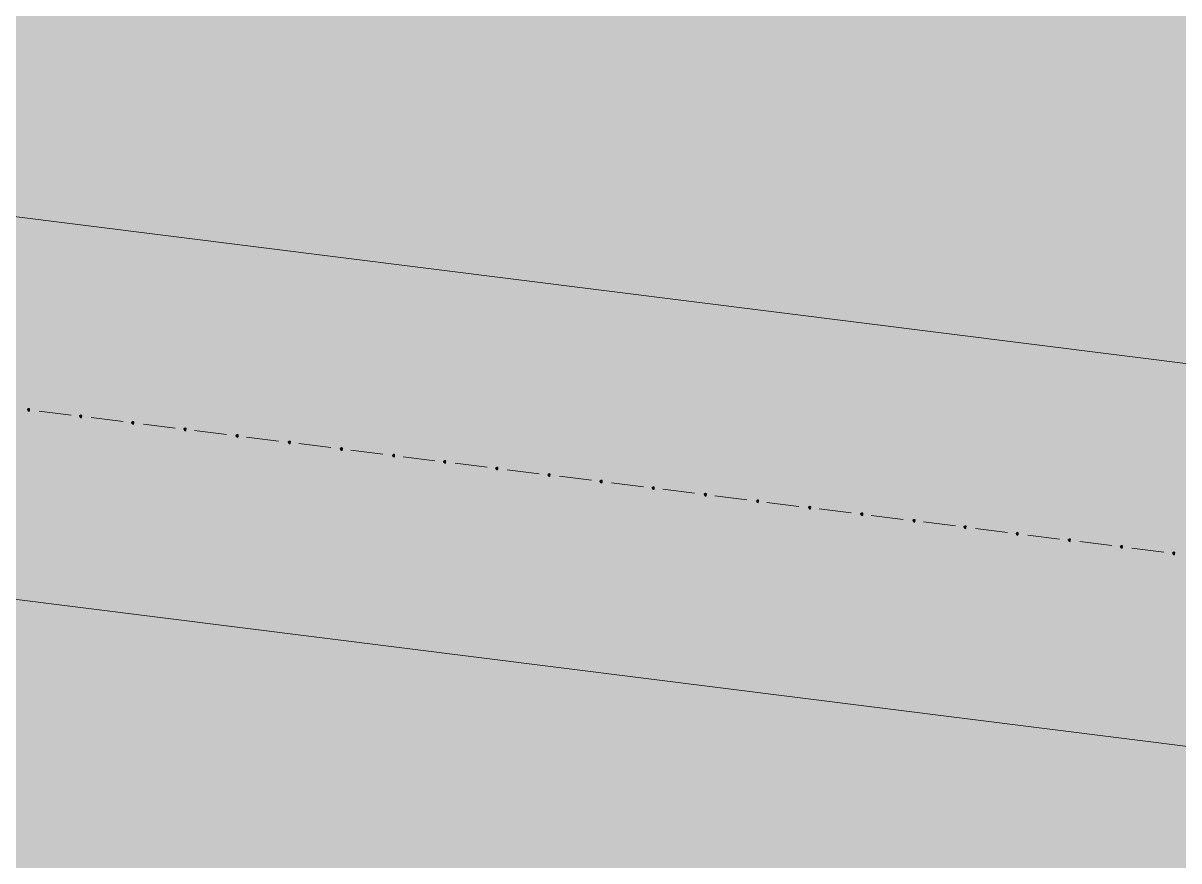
# Model space of a CAD drawing. Header units: metres. Extents: x -4 to 509425, y 7549 to 4732445.
# Drawn here: x 476039.05 to 476048.17, y 4719767.23 to 4719773.84 of the extents above; entities that cross this region are included whole.
import ezdxf

# ---------------------------------------------------------------- set-up
doc = ezdxf.new("R2010")
doc.units = ezdxf.units.M
doc.header["$LTSCALE"] = 0.01
doc.header["$MEASUREMENT"] = 0
doc.layers.get('0').update_dxf_attribs({"lineweight": 0})
doc.layers.add('_SUBESTACIÓN', color=1, linetype='Continuous')
doc.layers.add('SUBESTACION LA VID', color=253, linetype='Continuous')

# ---------------------------------------------------------------- blocks, each defined once
blk = doc.blocks.new('A$Cfff6051d')
at = {"layer": 'SUBESTACION LA VID', "transparency": 33554687}
h = blk.add_hatch(color=256, dxfattribs=at)
h.dxf.hatch_style = 2
h.paths.add_polyline_path([(476039.1014, 4719770.7897), (476039.1024, 4719770.7981), (476039.094, 4719770.7992), (476039.0846, 4719770.7918), (476039.0919, 4719770.7824), (476039.1003, 4719770.7813)])
h = blk.add_hatch(color=256, dxfattribs=at)
h.dxf.hatch_style = 2
h.paths.add_polyline_path([(476039.513, 4719770.7381), (476039.514, 4719770.7465), (476039.5056, 4719770.7476), (476039.4962, 4719770.7402), (476039.5035, 4719770.7308), (476039.5119, 4719770.7297)])
h = blk.add_hatch(color=256, dxfattribs=at)
h.dxf.hatch_style = 2
h.paths.add_polyline_path([(476039.9246, 4719770.6865), (476039.9257, 4719770.6949), (476039.9173, 4719770.696), (476039.9078, 4719770.6886), (476039.9151, 4719770.6792), (476039.9236, 4719770.6781)])
h = blk.add_hatch(color=256, dxfattribs=at)
h.dxf.hatch_style = 2
h.paths.add_polyline_path([(476040.3362, 4719770.6349), (476040.3373, 4719770.6433), (476040.3289, 4719770.6444), (476040.3194, 4719770.637), (476040.3268, 4719770.6276), (476040.3352, 4719770.6265)])
h = blk.add_hatch(color=256, dxfattribs=at)
h.dxf.hatch_style = 2
h.paths.add_polyline_path([(476040.7478, 4719770.5833), (476040.7489, 4719770.5917), (476040.7405, 4719770.5928), (476040.731, 4719770.5854), (476040.7384, 4719770.576), (476040.7468, 4719770.5749)])
h = blk.add_hatch(color=256, dxfattribs=at)
h.dxf.hatch_style = 2
h.paths.add_polyline_path([(476041.1594, 4719770.5317), (476041.1605, 4719770.5401), (476041.1521, 4719770.5412), (476041.1426, 4719770.5338), (476041.15, 4719770.5244), (476041.1584, 4719770.5233)])
h = blk.add_hatch(color=256, dxfattribs=at)
h.dxf.hatch_style = 2
h.paths.add_polyline_path([(476041.5711, 4719770.4801), (476041.5721, 4719770.4885), (476041.5637, 4719770.4896), (476041.5543, 4719770.4822), (476041.5616, 4719770.4728), (476041.57, 4719770.4717)])
h = blk.add_hatch(color=256, dxfattribs=at)
h.dxf.hatch_style = 2
h.paths.add_polyline_path([(476041.9827, 4719770.4285), (476041.9837, 4719770.4369), (476041.9753, 4719770.438), (476041.9659, 4719770.4306), (476041.9732, 4719770.4212), (476041.9816, 4719770.4201)])
h = blk.add_hatch(color=256, dxfattribs=at)
h.dxf.hatch_style = 2
h.paths.add_polyline_path([(476042.3859, 4719770.3779), (476042.387, 4719770.3863), (476042.3786, 4719770.3874), (476042.3691, 4719770.3801), (476042.3764, 4719770.3706), (476042.3848, 4719770.3695)])
h = blk.add_hatch(color=256, dxfattribs=at)
h.dxf.hatch_style = 2
h.paths.add_polyline_path([(476042.7975, 4719770.3263), (476042.7986, 4719770.3347), (476042.7902, 4719770.3358), (476042.7807, 4719770.3284), (476042.7881, 4719770.319), (476042.7965, 4719770.3179)])
h = blk.add_hatch(color=256, dxfattribs=at)
h.dxf.hatch_style = 2
h.paths.add_polyline_path([(476043.2091, 4719770.2747), (476043.2102, 4719770.2831), (476043.2018, 4719770.2842), (476043.1923, 4719770.2768), (476043.1997, 4719770.2674), (476043.2081, 4719770.2663)])
h = blk.add_hatch(color=256, dxfattribs=at)
h.dxf.hatch_style = 2
h.paths.add_polyline_path([(476043.6207, 4719770.2231), (476043.6218, 4719770.2315), (476043.6134, 4719770.2326), (476043.6039, 4719770.2252), (476043.6113, 4719770.2158), (476043.6197, 4719770.2147)])
h = blk.add_hatch(color=256, dxfattribs=at)
h.dxf.hatch_style = 2
h.paths.add_polyline_path([(476044.0324, 4719770.1715), (476044.0334, 4719770.1799), (476044.025, 4719770.181), (476044.0156, 4719770.1736), (476044.0229, 4719770.1642), (476044.0313, 4719770.1631)])
h = blk.add_hatch(color=256, dxfattribs=at)
h.dxf.hatch_style = 2
h.paths.add_polyline_path([(476044.444, 4719770.1199), (476044.445, 4719770.1283), (476044.4366, 4719770.1294), (476044.4272, 4719770.122), (476044.4345, 4719770.1126), (476044.4429, 4719770.1115)])
h = blk.add_hatch(color=256, dxfattribs=at)
h.dxf.hatch_style = 2
h.paths.add_polyline_path([(476044.8556, 4719770.0683), (476044.8567, 4719770.0767), (476044.8483, 4719770.0778), (476044.8388, 4719770.0704), (476044.8461, 4719770.061), (476044.8545, 4719770.0599)])
h = blk.add_hatch(color=256, dxfattribs=at)
h.dxf.hatch_style = 2
h.paths.add_polyline_path([(476045.2672, 4719770.0167), (476045.2683, 4719770.0251), (476045.2599, 4719770.0262), (476045.2504, 4719770.0188), (476045.2578, 4719770.0094), (476045.2662, 4719770.0083)])
h = blk.add_hatch(color=256, dxfattribs=at)
h.dxf.hatch_style = 2
h.paths.add_polyline_path([(476045.6788, 4719769.9651), (476045.6799, 4719769.9735), (476045.6715, 4719769.9746), (476045.662, 4719769.9672), (476045.6694, 4719769.9578), (476045.6778, 4719769.9567)])
h = blk.add_hatch(color=256, dxfattribs=at)
h.dxf.hatch_style = 2
h.paths.add_polyline_path([(476046.0904, 4719769.9135), (476046.0915, 4719769.9219), (476046.0831, 4719769.923), (476046.0736, 4719769.9156), (476046.081, 4719769.9062), (476046.0894, 4719769.9051)])
h = blk.add_hatch(color=256, dxfattribs=at)
h.dxf.hatch_style = 2
h.paths.add_polyline_path([(476046.4937, 4719769.863), (476046.4947, 4719769.8714), (476046.4863, 4719769.8724), (476046.4769, 4719769.8651), (476046.4842, 4719769.8556), (476046.4926, 4719769.8546)])
h = blk.add_hatch(color=256, dxfattribs=at)
h.dxf.hatch_style = 2
h.paths.add_polyline_path([(476046.9053, 4719769.8114), (476046.9063, 4719769.8198), (476046.8979, 4719769.8208), (476046.8885, 4719769.8135), (476046.8958, 4719769.804), (476046.9042, 4719769.803)])
h = blk.add_hatch(color=256, dxfattribs=at)
h.dxf.hatch_style = 2
h.paths.add_polyline_path([(476047.3169, 4719769.7598), (476047.318, 4719769.7682), (476047.3096, 4719769.7692), (476047.3001, 4719769.7619), (476047.3074, 4719769.7524), (476047.3158, 4719769.7514)])
h = blk.add_hatch(color=256, dxfattribs=at)
h.dxf.hatch_style = 2
h.paths.add_polyline_path([(476047.7285, 4719769.7081), (476047.7296, 4719769.7165), (476047.7212, 4719769.7176), (476047.7117, 4719769.7103), (476047.7191, 4719769.7008), (476047.7275, 4719769.6997)])
h = blk.add_hatch(color=256, dxfattribs=at)
h.dxf.hatch_style = 2
h.paths.add_polyline_path([(476048.1401, 4719769.6565), (476048.1412, 4719769.6649), (476048.1328, 4719769.666), (476048.1233, 4719769.6586), (476048.1307, 4719769.6492), (476048.1391, 4719769.6481)])
at = {"layer": 'SUBESTACION LA VID', "lineweight": 15}
for p, q in [((476076.4761, 4719767.6143), (475978.9986, 4719779.835)), ((476076.1032, 4719764.6406), (475978.6258, 4719776.8613)), ((476039.429, 4719770.7487), (476039.177, 4719770.7802)), ((476039.8406, 4719770.697), (476039.5886, 4719770.7286)), ((476040.2522, 4719770.6454), (476040.0002, 4719770.677)), ((476040.6554, 4719770.5949), (476040.4034, 4719770.6265)), ((476041.067, 4719770.5433), (476040.815, 4719770.5749)), ((476041.4787, 4719770.4917), (476041.2267, 4719770.5233)), ((476041.8903, 4719770.4401), (476041.6383, 4719770.4717)), ((476042.3019, 4719770.3885), (476042.0499, 4719770.4201)), ((476042.7135, 4719770.3369), (476042.4615, 4719770.3685)), ((476043.1251, 4719770.2853), (476042.8731, 4719770.3169)), ((476043.5367, 4719770.2337), (476043.2847, 4719770.2653)), ((476043.9484, 4719770.1821), (476043.6963, 4719770.2137)), ((476044.3516, 4719770.1315), (476044.0996, 4719770.1631)), ((476044.7632, 4719770.0799), (476044.5112, 4719770.1115)), ((476045.1748, 4719770.0283), (476044.9228, 4719770.0599)), ((476045.5864, 4719769.9767), (476045.3344, 4719770.0083)), ((476045.998, 4719769.9251), (476045.746, 4719769.9567)), ((476046.4097, 4719769.8735), (476046.1576, 4719769.9051)), ((476046.8213, 4719769.8219), (476046.5693, 4719769.8535)), ((476047.2329, 4719769.7703), (476046.9809, 4719769.8019)), ((476047.6445, 4719769.7187), (476047.3925, 4719769.7503)), ((476048.0561, 4719769.6671), (476047.8041, 4719769.6987))]:
    blk.add_line(p, q, dxfattribs=at)
at = {"layer": 'SUBESTACION LA VID'}
for points in [[(476039.1014, 4719770.7897), (476039.1024, 4719770.7981), (476039.094, 4719770.7992), (476039.0846, 4719770.7918), (476039.0919, 4719770.7824), (476039.1003, 4719770.7813)], [(476039.513, 4719770.7381), (476039.514, 4719770.7465), (476039.5056, 4719770.7476), (476039.4962, 4719770.7402), (476039.5035, 4719770.7308), (476039.5119, 4719770.7297)], [(476039.9246, 4719770.6865), (476039.9257, 4719770.6949), (476039.9173, 4719770.696), (476039.9078, 4719770.6886), (476039.9151, 4719770.6792), (476039.9236, 4719770.6781)], [(476040.3362, 4719770.6349), (476040.3373, 4719770.6433), (476040.3289, 4719770.6444), (476040.3194, 4719770.637), (476040.3268, 4719770.6276), (476040.3352, 4719770.6265)], [(476040.7478, 4719770.5833), (476040.7489, 4719770.5917), (476040.7405, 4719770.5928), (476040.731, 4719770.5854), (476040.7384, 4719770.576), (476040.7468, 4719770.5749)], [(476041.1594, 4719770.5317), (476041.1605, 4719770.5401), (476041.1521, 4719770.5412), (476041.1426, 4719770.5338), (476041.15, 4719770.5244), (476041.1584, 4719770.5233)], [(476041.5711, 4719770.4801), (476041.5721, 4719770.4885), (476041.5637, 4719770.4896), (476041.5543, 4719770.4822), (476041.5616, 4719770.4728), (476041.57, 4719770.4717)], [(476041.9827, 4719770.4285), (476041.9837, 4719770.4369), (476041.9753, 4719770.438), (476041.9659, 4719770.4306), (476041.9732, 4719770.4212), (476041.9816, 4719770.4201)], [(476042.3859, 4719770.3779), (476042.387, 4719770.3863), (476042.3786, 4719770.3874), (476042.3691, 4719770.3801), (476042.3764, 4719770.3706), (476042.3848, 4719770.3695)], [(476042.7975, 4719770.3263), (476042.7986, 4719770.3347), (476042.7902, 4719770.3358), (476042.7807, 4719770.3284), (476042.7881, 4719770.319), (476042.7965, 4719770.3179)], [(476043.2091, 4719770.2747), (476043.2102, 4719770.2831), (476043.2018, 4719770.2842), (476043.1923, 4719770.2768), (476043.1997, 4719770.2674), (476043.2081, 4719770.2663)], [(476043.6207, 4719770.2231), (476043.6218, 4719770.2315), (476043.6134, 4719770.2326), (476043.6039, 4719770.2252), (476043.6113, 4719770.2158), (476043.6197, 4719770.2147)], [(476044.0324, 4719770.1715), (476044.0334, 4719770.1799), (476044.025, 4719770.181), (476044.0156, 4719770.1736), (476044.0229, 4719770.1642), (476044.0313, 4719770.1631)], [(476044.444, 4719770.1199), (476044.445, 4719770.1283), (476044.4366, 4719770.1294), (476044.4272, 4719770.122), (476044.4345, 4719770.1126), (476044.4429, 4719770.1115)], [(476044.8556, 4719770.0683), (476044.8567, 4719770.0767), (476044.8483, 4719770.0778), (476044.8388, 4719770.0704), (476044.8461, 4719770.061), (476044.8545, 4719770.0599)], [(476045.2672, 4719770.0167), (476045.2683, 4719770.0251), (476045.2599, 4719770.0262), (476045.2504, 4719770.0188), (476045.2578, 4719770.0094), (476045.2662, 4719770.0083)], [(476045.6788, 4719769.9651), (476045.6799, 4719769.9735), (476045.6715, 4719769.9746), (476045.662, 4719769.9672), (476045.6694, 4719769.9578), (476045.6778, 4719769.9567)], [(476046.0904, 4719769.9135), (476046.0915, 4719769.9219), (476046.0831, 4719769.923), (476046.0736, 4719769.9156), (476046.081, 4719769.9062), (476046.0894, 4719769.9051)], [(476046.4937, 4719769.863), (476046.4947, 4719769.8714), (476046.4863, 4719769.8724), (476046.4769, 4719769.8651), (476046.4842, 4719769.8556), (476046.4926, 4719769.8546)], [(476046.9053, 4719769.8114), (476046.9063, 4719769.8198), (476046.8979, 4719769.8208), (476046.8885, 4719769.8135), (476046.8958, 4719769.804), (476046.9042, 4719769.803)], [(476047.3169, 4719769.7598), (476047.318, 4719769.7682), (476047.3096, 4719769.7692), (476047.3001, 4719769.7619), (476047.3074, 4719769.7524), (476047.3158, 4719769.7514)], [(476047.7285, 4719769.7081), (476047.7296, 4719769.7165), (476047.7212, 4719769.7176), (476047.7117, 4719769.7103), (476047.7191, 4719769.7008), (476047.7275, 4719769.6997)], [(476048.1401, 4719769.6565), (476048.1412, 4719769.6649), (476048.1328, 4719769.666), (476048.1233, 4719769.6586), (476048.1307, 4719769.6492), (476048.1391, 4719769.6481)]]:
    blk.add_lwpolyline(points, close=True, dxfattribs=at)
at = {"layer": 'SUBESTACION LA VID', "lineweight": 0}
for points in [[(476039.1014, 4719770.7897), (476039.1024, 4719770.7981), (476039.094, 4719770.7992), (476039.0846, 4719770.7918), (476039.0919, 4719770.7824), (476039.1003, 4719770.7813)], [(476039.513, 4719770.7381), (476039.514, 4719770.7465), (476039.5056, 4719770.7476), (476039.4962, 4719770.7402), (476039.5035, 4719770.7308), (476039.5119, 4719770.7297)], [(476039.9246, 4719770.6865), (476039.9257, 4719770.6949), (476039.9173, 4719770.696), (476039.9078, 4719770.6886), (476039.9151, 4719770.6792), (476039.9236, 4719770.6781)], [(476040.3362, 4719770.6349), (476040.3373, 4719770.6433), (476040.3289, 4719770.6444), (476040.3194, 4719770.637), (476040.3268, 4719770.6276), (476040.3352, 4719770.6265)], [(476040.7478, 4719770.5833), (476040.7489, 4719770.5917), (476040.7405, 4719770.5928), (476040.731, 4719770.5854), (476040.7384, 4719770.576), (476040.7468, 4719770.5749)], [(476041.1594, 4719770.5317), (476041.1605, 4719770.5401), (476041.1521, 4719770.5412), (476041.1426, 4719770.5338), (476041.15, 4719770.5244), (476041.1584, 4719770.5233)], [(476041.5711, 4719770.4801), (476041.5721, 4719770.4885), (476041.5637, 4719770.4896), (476041.5543, 4719770.4822), (476041.5616, 4719770.4728), (476041.57, 4719770.4717)], [(476041.9827, 4719770.4285), (476041.9837, 4719770.4369), (476041.9753, 4719770.438), (476041.9659, 4719770.4306), (476041.9732, 4719770.4212), (476041.9816, 4719770.4201)], [(476042.3859, 4719770.3779), (476042.387, 4719770.3863), (476042.3786, 4719770.3874), (476042.3691, 4719770.3801), (476042.3764, 4719770.3706), (476042.3848, 4719770.3695)], [(476042.7975, 4719770.3263), (476042.7986, 4719770.3347), (476042.7902, 4719770.3358), (476042.7807, 4719770.3284), (476042.7881, 4719770.319), (476042.7965, 4719770.3179)], [(476043.2091, 4719770.2747), (476043.2102, 4719770.2831), (476043.2018, 4719770.2842), (476043.1923, 4719770.2768), (476043.1997, 4719770.2674), (476043.2081, 4719770.2663)], [(476043.6207, 4719770.2231), (476043.6218, 4719770.2315), (476043.6134, 4719770.2326), (476043.6039, 4719770.2252), (476043.6113, 4719770.2158), (476043.6197, 4719770.2147)], [(476044.0324, 4719770.1715), (476044.0334, 4719770.1799), (476044.025, 4719770.181), (476044.0156, 4719770.1736), (476044.0229, 4719770.1642), (476044.0313, 4719770.1631)], [(476044.444, 4719770.1199), (476044.445, 4719770.1283), (476044.4366, 4719770.1294), (476044.4272, 4719770.122), (476044.4345, 4719770.1126), (476044.4429, 4719770.1115)], [(476044.8556, 4719770.0683), (476044.8567, 4719770.0767), (476044.8483, 4719770.0778), (476044.8388, 4719770.0704), (476044.8461, 4719770.061), (476044.8545, 4719770.0599)], [(476045.2672, 4719770.0167), (476045.2683, 4719770.0251), (476045.2599, 4719770.0262), (476045.2504, 4719770.0188), (476045.2578, 4719770.0094), (476045.2662, 4719770.0083)], [(476045.6788, 4719769.9651), (476045.6799, 4719769.9735), (476045.6715, 4719769.9746), (476045.662, 4719769.9672), (476045.6694, 4719769.9578), (476045.6778, 4719769.9567)], [(476046.0904, 4719769.9135), (476046.0915, 4719769.9219), (476046.0831, 4719769.923), (476046.0736, 4719769.9156), (476046.081, 4719769.9062), (476046.0894, 4719769.9051)], [(476046.4937, 4719769.863), (476046.4947, 4719769.8714), (476046.4863, 4719769.8724), (476046.4769, 4719769.8651), (476046.4842, 4719769.8556), (476046.4926, 4719769.8546)], [(476046.9053, 4719769.8114), (476046.9063, 4719769.8198), (476046.8979, 4719769.8208), (476046.8885, 4719769.8135), (476046.8958, 4719769.804), (476046.9042, 4719769.803)], [(476047.3169, 4719769.7598), (476047.318, 4719769.7682), (476047.3096, 4719769.7692), (476047.3001, 4719769.7619), (476047.3074, 4719769.7524), (476047.3158, 4719769.7514)], [(476047.7285, 4719769.7081), (476047.7296, 4719769.7165), (476047.7212, 4719769.7176), (476047.7117, 4719769.7103), (476047.7191, 4719769.7008), (476047.7275, 4719769.6997)], [(476048.1401, 4719769.6565), (476048.1412, 4719769.6649), (476048.1328, 4719769.666), (476048.1233, 4719769.6586), (476048.1307, 4719769.6492), (476048.1391, 4719769.6481)]]:
    blk.add_lwpolyline(points, close=True, dxfattribs=at)

msp = doc.modelspace()

# ---------------------------------------------------------------- hatches: boundary and pattern name
at = {"layer": '_SUBESTACIÓN', "transparency": 33554559}
h = msp.add_hatch(color=1, dxfattribs=at)
h.dxf.hatch_style = 1
h.paths.add_polyline_path([(475968.6399, 4719805.825), (476089.9386, 4719790.615), (476078.1686, 4719696.74), (475956.8686, 4719711.9502)])

# ---------------------------------------------------------------- block references
at = {"linetype": 'Continuous'}
msp.add_blockref('A$Cfff6051d', (0, 0), dxfattribs=at)

doc.saveas('drawing.dxf')
